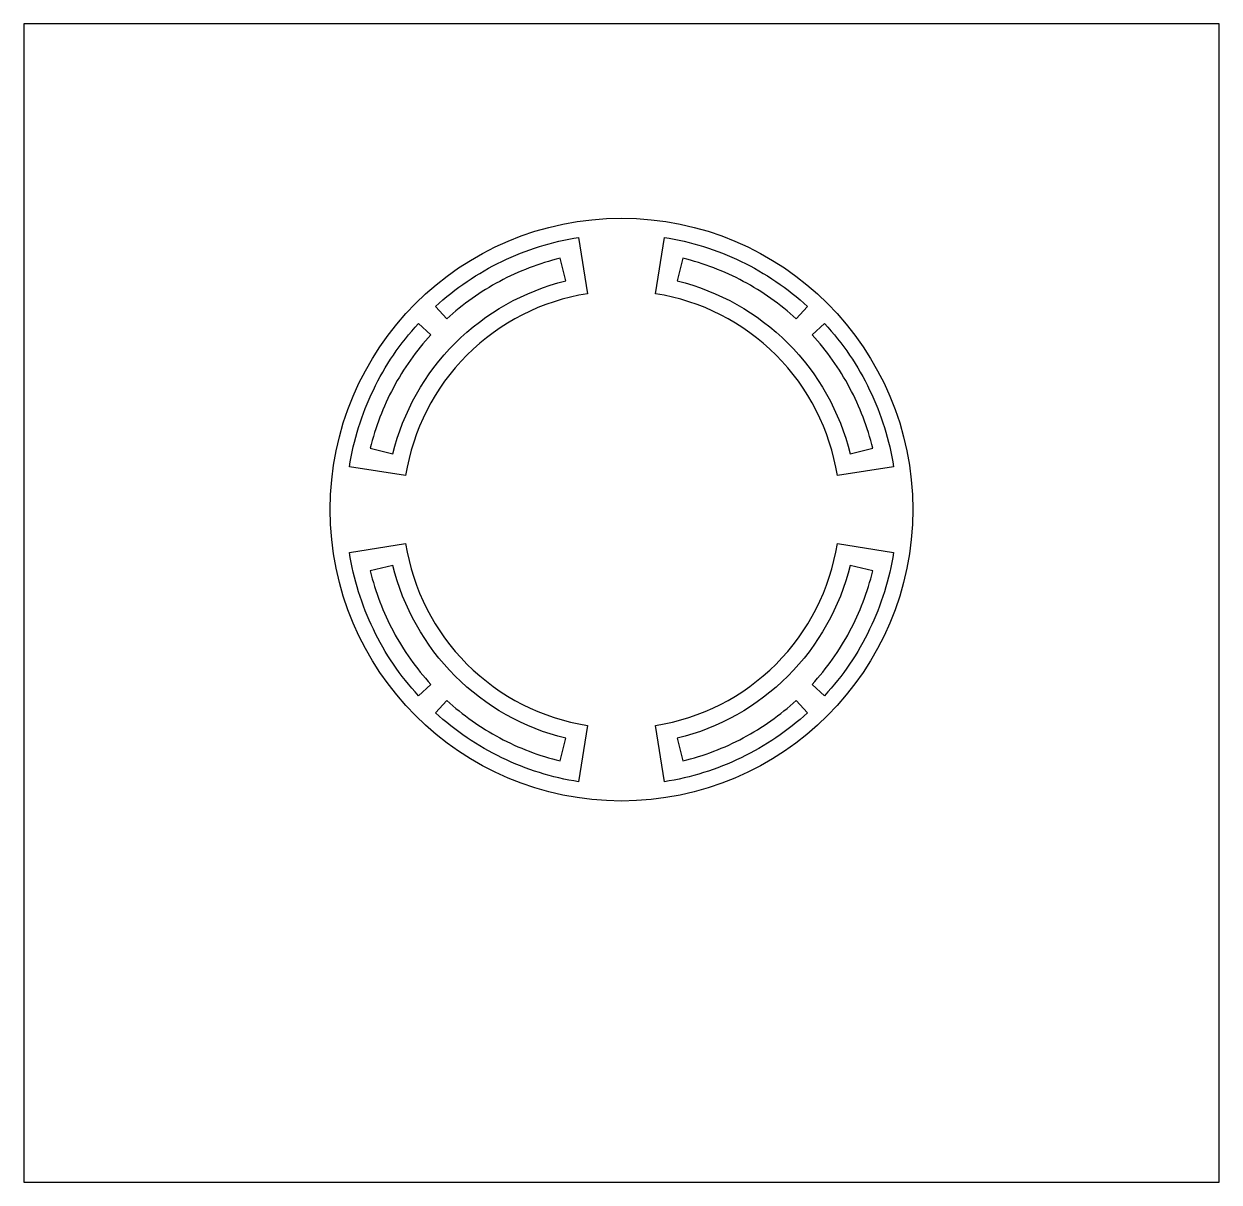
# Model space of a CAD drawing. Extents: x 0 to 64, y 0 to 62.
import ezdxf

# ---------------------------------------------------------------- set-up
doc = ezdxf.new("R2010")
doc.units = 0

msp = doc.modelspace()

# ---------------------------------------------------------------- linework, layer by layer
at = {"layer": 'COPPER (ANNEALED)'}
for points in [[(30.179802, 47.557546, 0.158608), (23.726851, 44.273149, 0.158608), (20.442454, 37.820198), (17.429589, 38.294694, -0.0733257), (18.711906, 42.40227, -0.0733257), (21.125159, 45.964956), (21.788709, 45.356924, 0.0629147), (19.782543, 42.523515, 0.0629147), (18.544045, 39.280208), (19.758481, 38.984161, -0.137428), (23.090455, 44.909545, -0.137428), (29.015839, 48.241519), (28.719792, 49.455955, 0.0629147), (25.476485, 48.217457, 0.0629147), (22.643076, 46.211291), (22.035044, 46.874841, -0.0733257), (25.59773, 49.288094, -0.0733257), (29.705306, 50.570411)], [(43.557546, 37.820198, 0.158608), (40.273149, 44.273149, 0.158608), (33.820198, 47.557546), (34.294694, 50.570411, -0.0733257), (38.40227, 49.288094, -0.0733257), (41.964956, 46.874841), (41.356924, 46.211291, 0.0629147), (38.523515, 48.217457, 0.0629147), (35.280208, 49.455955), (34.984161, 48.241519, -0.137428), (40.909545, 44.909545, -0.137428), (44.241519, 38.984161), (45.455955, 39.280208, 0.0629147), (44.217457, 42.523515, 0.0629147), (42.211291, 45.356924), (42.874841, 45.964956, -0.0733257), (45.288094, 42.40227, -0.0733257), (46.570411, 38.294694)], [(20.442454, 34.179802, 0.158608), (23.726851, 27.726851, 0.158608), (30.179802, 24.442454), (29.705306, 21.429589, -0.0733257), (25.59773, 22.711906, -0.0733257), (22.035044, 25.125159), (22.643076, 25.788709, 0.0629147), (25.476485, 23.782543, 0.0629147), (28.719792, 22.544045), (29.015839, 23.758481, -0.137428), (23.090455, 27.090455, -0.137428), (19.758481, 33.015839), (18.544045, 32.719792, 0.0629147), (19.782543, 29.476485, 0.0629147), (21.788709, 26.643076), (21.125159, 26.035044, -0.0733257), (18.711906, 29.59773, -0.0733257), (17.429589, 33.705306)], [(33.820198, 24.442454, 0.158608), (40.273149, 27.726851, 0.158608), (43.557546, 34.179802), (46.570411, 33.705306, -0.0733257), (45.288094, 29.59773, -0.0733257), (42.874841, 26.035044), (42.211291, 26.643076, 0.0629147), (44.217457, 29.476485, 0.0629147), (45.455955, 32.719792), (44.241519, 33.015839, -0.137428), (40.909545, 27.090455, -0.137428), (34.984161, 23.758481), (35.280208, 22.544045, 0.0629147), (38.523515, 23.782543, 0.0629147), (41.356924, 25.788709), (41.964956, 25.125159, -0.0733257), (38.40227, 22.711906, -0.0733257), (34.294694, 21.429589)]]:
    msp.add_lwpolyline(points, format="xyb", close=True, dxfattribs=at)
msp.add_circle((32, 36), 15.6, dxfattribs=at)
at = {"layer": 'ROGERS RO3003 (LOSSY)'}
msp.add_lwpolyline([(0, 0), (64, 0), (64, 62), (0, 62)], close=True, dxfattribs=at)

doc.saveas('drawing.dxf')
